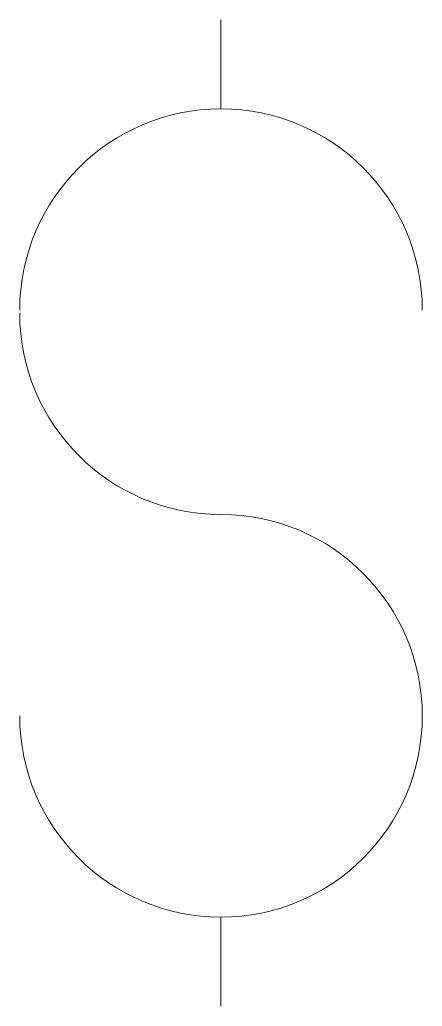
# Model space of a CAD drawing. Header units: inches. Extents: x 191.67 to 193.34, y -441.95 to -437.83.
import ezdxf

# ---------------------------------------------------------------- set-up
doc = ezdxf.new("R2010")
doc.units = ezdxf.units.IN
doc.header["$MEASUREMENT"] = 0
doc.layers.add('E301-Electrical-attic', color=7, linetype='Continuous', lineweight=9, true_color=0xffa912)

msp = doc.modelspace()

# ---------------------------------------------------------------- linework, layer by layer
at = {"layer": 'E301-Electrical-attic'}
for p, q in [((192.5048, -438.2063), (192.5048, -437.8345)), ((192.5048, -441.5771), (192.5048, -441.9488))]:
    msp.add_line(p, q, dxfattribs=at)
for centre, start, end in [((192.5048, -439.0459), 0, 180), ((192.5048, -439.0583), 180, 270), ((192.5048, -440.7375), 180, 90)]:
    msp.add_arc(centre, 0.8396, start, end, dxfattribs=at)

doc.saveas('drawing.dxf')
